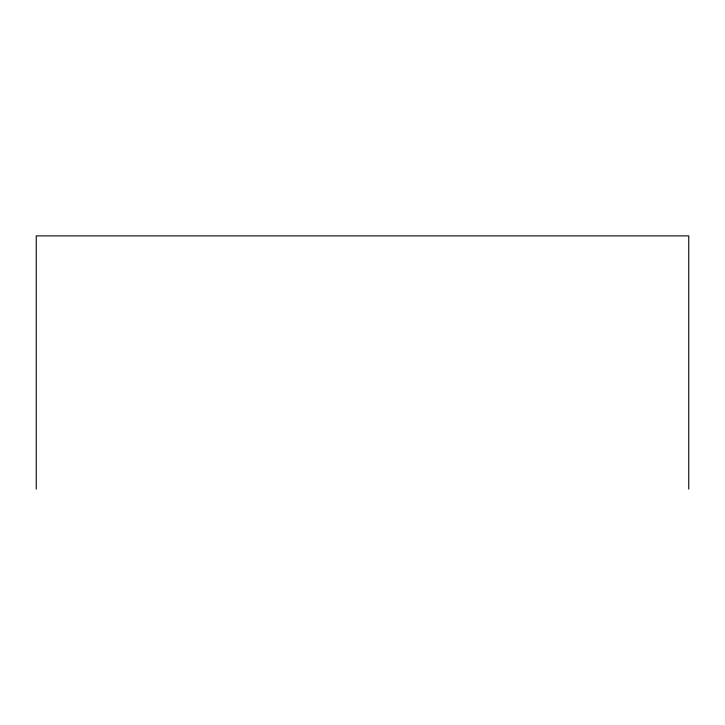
<?xml version="1.0" encoding="UTF-8"?>
<svg xmlns="http://www.w3.org/2000/svg" width="725" height="725" viewBox="0 0 725 725"><rect width="100%" height="100%" fill="white"/><g stroke="black" fill="none" stroke-linecap="round" stroke-linejoin="round"><path stroke-width="1.09" d="M688.75 489.103L688.75 235.897L36.25 235.897L36.25 489.103"/></g></svg>
